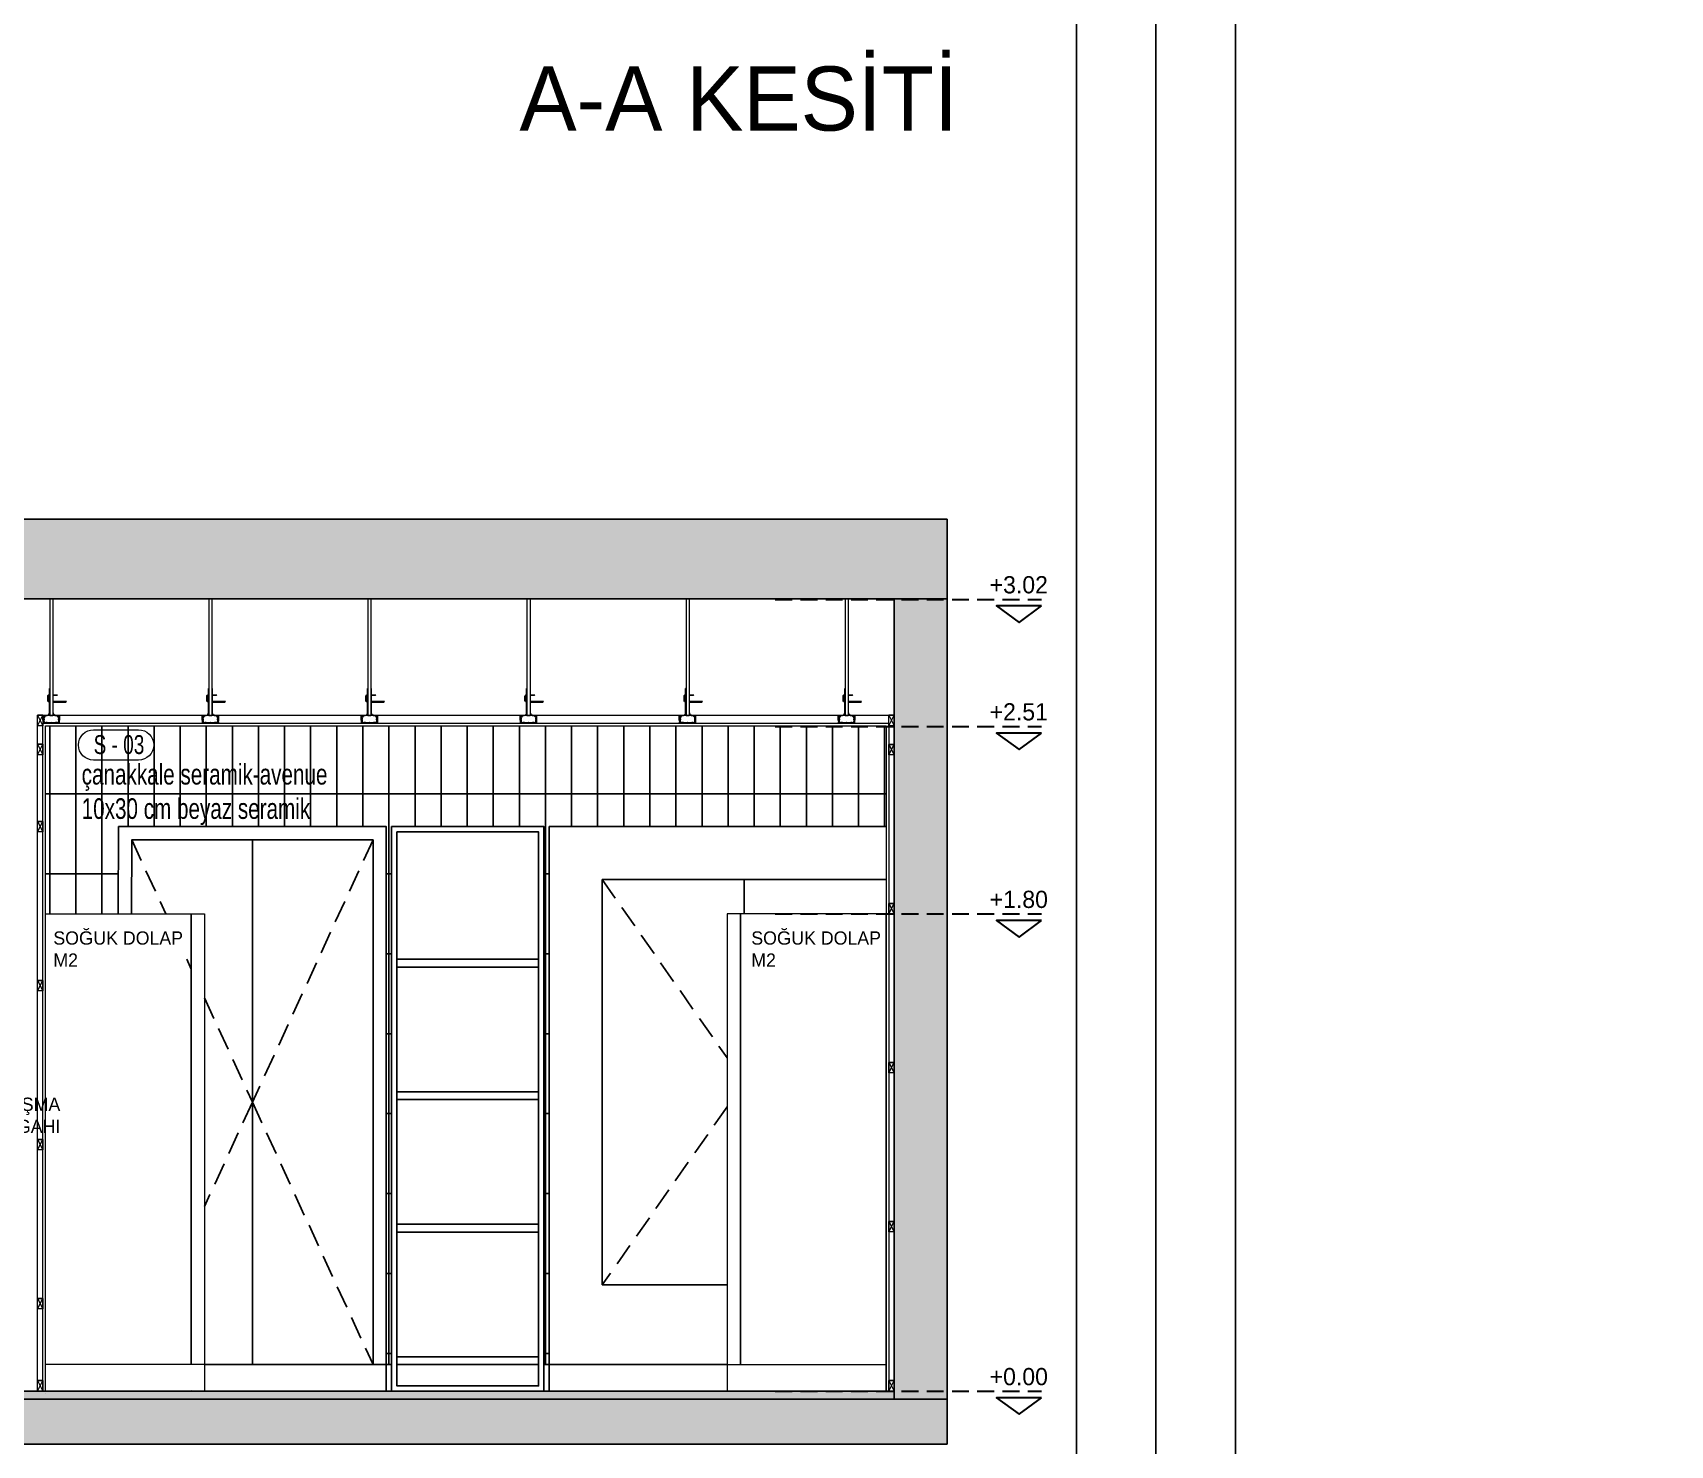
# Model space of a CAD drawing. Header units: millimetres. Extents: x 106699 to 122058, y 158555 to 162844.
# Drawn here: x 108742 to 109360, y 160185 to 160718 of the extents above; entities that cross this region are included whole.
import ezdxf
from ezdxf.enums import TextEntityAlignment as Align

# ---------------------------------------------------------------- set-up
doc = ezdxf.new("R2010")
doc.units = ezdxf.units.MM
doc.linetypes.add('$0$3+1 daire1$0$HIDDEN', pattern=[9.525, 6.35, -3.175])
doc.linetypes.add('11-021_3000-BLOK_K_ZEMIN_KAT_STR$0$DASHED', pattern=[12.77794, 8.518627, -4.259313])
for name, color, linetype, lineweight in [('0-LNS-VLG', 9, 'Continuous', 0), ('2-SPS-ALC', 3, 'Continuous', 0), ('300_Z4_STR_F03$0$AUDIT_D_220920114151-103', 251, 'Continuous', 5), ('ahsap gorunus arka kalın', 43, 'Continuous', 9), ('ahsap kesit on', 40, 'Continuous', 20), ('G-ANNO-SCHD', 231, 'Continuous', 9), ('no3_kutuprofil kesit', 74, 'Continuous', 18), ('no3_yazı tefriş', 152, 'Continuous', 0)]:
    doc.layers.add(name, color=color, linetype=linetype, lineweight=lineweight)
for name, color, linetype in [('2-SPC-STC-AsmaTavan', 3, 'Continuous'), ('300_Z4_STR_F03$0$2-SPS-RCN', 2, 'Continuous'), ('S2000-002 Çizgi', 7, 'Continuous')]:
    doc.layers.add(name, color=color, linetype=linetype)
doc.layers.add('area', color=200, linetype='Continuous', plot=False)
doc.styles.add('finish schedule$0$SIMPLEX', font='simplex.shx', dxfattribs={"width": 0.75, "height": 2.5})
doc.styles.get("Standard").update_dxf_attribs({"font": 'arial.ttf'})
doc.styles.add('TAKSİM', font='GOTHIC.TTF', dxfattribs={"height": 20})

# ---------------------------------------------------------------- blocks, each defined once
blk = doc.blocks.new('Layout1')
at = {"layer": 'area'}
for points in [[(0, 1485), (0, 0), (2100, 0), (2100, 1485)], [(25.54, 1459.46), (25.54, 25.54), (2074.46, 25.54), (2074.46, 1459.46)]]:
    blk.add_lwpolyline(points, close=True, dxfattribs=at)
blk = doc.blocks.new('*U66')
at = {"layer": '2-SPS-ALC'}
h = blk.add_hatch(color=256, dxfattribs=at)
h.dxf.hatch_style = 1
edge = h.paths.add_edge_path()
edge.add_arc((2.7, 2.4), 0.1, 0, 180, ccw=False)
edge.add_line((2.8, 2.4), (2.8, 2.26))
edge.add_arc((2.78, 2.26), 0.025, -60, 0, ccw=False)
edge.add_arc((2.9, 2.04), 0.225, 120, 240)
edge.add_arc((2.78, 1.82), 0.025, 0, 60, ccw=False)
edge.add_line((2.8, 1.82), (2.8, 1.59))
edge.add_arc((2.78, 1.59), 0.025, 300, 360, ccw=False)
edge.add_arc((2.9, 1.37), 0.225, 120, 240)
edge.add_arc((2.78, 1.15), 0.025, 0, 60, ccw=False)
edge.add_line((2.8, 1.15), (2.8, 0.92))
edge.add_arc((2.78, 0.92), 0.025, -60, 0, ccw=False)
edge.add_arc((2.9, 0.7), 0.225, 120, 240)
edge.add_arc((2.78, 0.48), 0.025, 0, 60, ccw=False)
edge.add_line((2.8, 0.48), (2.8, 0.23))
edge.add_arc((2.78, 0.23), 0.025, -90, 0, ccw=False)
edge.add_line((2.78, 0.2), (2.21, 0.2))
edge.add_arc((2.21, 0.23), 0.025, 214.38843, 270, ccw=False)
edge.add_arc((2.01, 0.08), 0.225, 34.38843, 90)
edge.add_line((2.01, 0.31), (1.66, 0.31))
edge.add_arc((1.66, 0.08), 0.225, 90, 145.61157)
edge.add_arc((1.45, 0.23), 0.025, 270, 325.61157, ccw=False)
edge.add_line((1.45, 0.2), (0.22, 0.2))
edge.add_arc((0.22, 0.23), 0.025, 210, 270, ccw=False)
edge.add_arc((0, 0.1), 0.225, 30, 150)
edge.add_arc((-0.22, 0.23), 0.025, 270, 330, ccw=False)
edge.add_line((-0.22, 0.2), (-1.45, 0.2))
edge.add_arc((-1.45, 0.23), 0.025, 214.38843, 270, ccw=False)
edge.add_arc((-1.66, 0.08), 0.225, 34.38843, 90)
edge.add_line((-1.66, 0.31), (-2.01, 0.31))
edge.add_arc((-2.01, 0.08), 0.225, 90, 145.61157)
edge.add_arc((-2.21, 0.23), 0.025, 270, 325.61157, ccw=False)
edge.add_line((-2.21, 0.2), (-2.78, 0.2))
edge.add_arc((-2.78, 0.23), 0.025, 180, 270, ccw=False)
edge.add_line((-2.8, 0.23), (-2.8, 0.48))
edge.add_arc((-2.78, 0.48), 0.025, 120, 180, ccw=False)
edge.add_arc((-2.9, 0.7), 0.225, 300, 420)
edge.add_arc((-2.78, 0.92), 0.025, 180, 240, ccw=False)
edge.add_line((-2.8, 0.92), (-2.8, 1.15))
edge.add_arc((-2.78, 1.15), 0.025, 120, 180, ccw=False)
edge.add_arc((-2.9, 1.37), 0.225, 300, 420)
edge.add_arc((-2.78, 1.59), 0.025, 180, 240, ccw=False)
edge.add_line((-2.8, 1.59), (-2.8, 1.82))
edge.add_arc((-2.78, 1.82), 0.025, 120, 180, ccw=False)
edge.add_arc((-2.9, 2.04), 0.225, 300, 420)
edge.add_arc((-2.78, 2.26), 0.025, 180, 240, ccw=False)
edge.add_line((-2.8, 2.26), (-2.8, 2.4))
edge.add_arc((-2.7, 2.4), 0.1, 0, 180, ccw=False)
edge.add_line((-2.6, 2.4), (-2.4, 2.4))
edge.add_arc((-2.7, 2.4), 0.3, 0, 180)
edge.add_line((-3, 2.4), (-3, 2.26))
edge.add_arc((-2.78, 2.26), 0.225, 180, 240)
edge.add_arc((-2.9, 2.04), 0.025, -60, 60, ccw=False)
edge.add_arc((-2.78, 1.82), 0.225, 120, 180)
edge.add_line((-3, 1.82), (-3, 1.59))
edge.add_arc((-2.78, 1.59), 0.225, 180, 240)
edge.add_arc((-2.9, 1.37), 0.025, -60, 60, ccw=False)
edge.add_arc((-2.78, 1.15), 0.225, 120, 180)
edge.add_line((-3, 1.15), (-3, 0.92))
edge.add_arc((-2.78, 0.92), 0.225, 180, 240)
edge.add_arc((-2.9, 0.7), 0.025, -60, 60, ccw=False)
edge.add_arc((-2.78, 0.48), 0.225, 120, 180)
edge.add_line((-3, 0.48), (-3, 0.23))
edge.add_arc((-2.78, 0.23), 0.225, 180, 270)
edge.add_line((-2.78, 0), (-2.21, 0))
edge.add_arc((-2.21, 0.23), 0.225, 270, 325.61157)
edge.add_arc((-2.01, 0.08), 0.025, 90, 145.61157, ccw=False)
edge.add_line((-2.01, 0.11), (-1.66, 0.11))
edge.add_arc((-1.66, 0.08), 0.025, 34.38843, 90, ccw=False)
edge.add_arc((-1.45, 0.23), 0.225, 214.38843, 270)
edge.add_line((-1.45, 0), (-0.22, 0))
edge.add_arc((-0.22, 0.23), 0.225, 270, 330)
edge.add_arc((0, 0.1), 0.025, 30, 150, ccw=False)
edge.add_arc((0.22, 0.23), 0.225, 210, 270)
edge.add_line((0.22, 0), (1.45, 0))
edge.add_arc((1.45, 0.23), 0.225, 270, 325.61157)
edge.add_arc((1.66, 0.08), 0.025, 90, 145.61157, ccw=False)
edge.add_line((1.66, 0.11), (2.01, 0.11))
edge.add_arc((2.01, 0.08), 0.025, 34.38843, 90, ccw=False)
edge.add_arc((2.21, 0.23), 0.225, 214.38843, 270)
edge.add_line((2.21, 0), (2.78, 0))
edge.add_arc((2.78, 0.23), 0.225, 270, 360)
edge.add_line((3, 0.23), (3, 0.48))
edge.add_arc((2.78, 0.48), 0.225, 360, 420)
edge.add_arc((2.9, 0.7), 0.025, 120, 240, ccw=False)
edge.add_arc((2.78, 0.92), 0.225, 300, 360)
edge.add_line((3, 0.92), (3, 1.15))
edge.add_arc((2.78, 1.15), 0.225, 0, 60)
edge.add_arc((2.9, 1.37), 0.025, 120, 240, ccw=False)
edge.add_arc((2.78, 1.59), 0.225, 300, 360)
edge.add_line((3, 1.59), (3, 1.82))
edge.add_arc((2.78, 1.82), 0.225, 360, 420)
edge.add_arc((2.9, 2.04), 0.025, 120, 240, ccw=False)
edge.add_arc((2.78, 2.26), 0.225, 300, 360)
edge.add_line((3, 2.26), (3, 2.4))
edge.add_arc((2.7, 2.4), 0.3, 360, 540)
edge.add_arc((2.5, 2.4), 0.1, 180, 360)
at = {"layer": '0-LNS-VLG'}
for p, q in [((-0.58, 46.94), (-0.58, 2.73)), ((0.58, 46.94), (0.58, 2.73)), ((-0.73, 13.03), (-0.62, 13.03)), ((-0.62, 13.03), (-0.58, 13.03)), ((0.58, 13.03), (0.63, 13.03)), ((0.63, 13.03), (0.73, 13.03)), ((-1.5, 2.86), (-1.5, 2.96)), ((-0.73, 3.97), (-0.62, 3.97)), ((-0.58, 2.73), (0.58, 2.73)), ((0.73, 3.97), (0.63, 3.97)), ((1.5, 2.86), (1.5, 2.96))]:
    blk.add_line(p, q, dxfattribs=at)
for points in [[(-3.05, 2.73), (-3.05, 1.15), (-3.15, 1.15), (-3.15, 2.73), (-3.15, 2.75, -0.414214), (-2.95, 2.95), (-1.59, 2.95, 0.102435), (-1.43, 2.98, 0.277557), (-0.73, 3.97), (-0.73, 13.03)], [(-0.62, 13.03), (-0.62, 3.97, -0.279244), (-1.39, 2.89, -0.102435), (-1.59, 2.85), (-2.95, 2.85, 0.414214), (-3.05, 2.75), (-3.05, 2.73)], [(0.63, 13.03), (0.63, 3.97, 0.279244), (1.39, 2.89, 0.102435), (1.59, 2.85), (2.95, 2.85, -0.414214), (3.05, 2.75), (3.05, 2.73), (3.05, 1.15), (3.15, 1.15), (3.15, 2.73), (3.15, 2.75, 0.414214), (2.95, 2.95), (1.59, 2.95, -0.102435), (1.43, 2.98, -0.277557), (0.73, 3.97), (0.73, 13.03)], [(0.73, 7.95), (0.83, 7.95, 0.414214), (1.33, 8.45), (1.33, 10.2, 0.414214), (0.83, 10.7), (0.73, 10.7)], [(0.73, 8.2), (0.83, 8.2, 0.414214), (1.08, 8.45), (1.08, 10.2, 0.414214), (0.83, 10.45), (0.73, 10.45)]]:
    blk.add_lwpolyline(points, format="xyb", dxfattribs=at)
for points in [[(-0.73, 7.95), (-5.43, 7.95), (-5.67, 8.2), (-0.73, 8.2)], [(-0.73, 10.7), (-2.37, 10.7), (-2.13, 10.45), (-0.73, 10.45)]]:
    blk.add_lwpolyline(points, dxfattribs=at)
at = {"layer": '2-SPS-ALC'}
blk.add_lwpolyline([(2.6, 2.4, -1), (2.8, 2.4), (2.8, 2.26, -0.267949), (2.79, 2.23, 0.57735), (2.79, 1.85, -0.267949), (2.8, 1.82), (2.8, 1.59, -0.267949), (2.79, 1.56, 0.57735), (2.79, 1.18, -0.267949), (2.8, 1.15), (2.8, 0.92, -0.267949), (2.79, 0.89, 0.57735), (2.79, 0.51, -0.267949), (2.8, 0.48), (2.8, 0.23, -0.414214), (2.78, 0.2), (2.21, 0.2, -0.247529), (2.19, 0.21, 0.247529), (2.01, 0.31), (1.66, 0.31, 0.247529), (1.47, 0.21, -0.247529), (1.45, 0.2), (0.22, 0.2, -0.267949), (0.19, 0.21, 0.57735), (-0.19, 0.21, -0.267949), (-0.22, 0.2), (-1.45, 0.2, -0.247529), (-1.47, 0.21, 0.247529), (-1.66, 0.31), (-2.01, 0.31, 0.247529), (-2.19, 0.21, -0.247529), (-2.21, 0.2), (-2.78, 0.2, -0.414214), (-2.8, 0.23), (-2.8, 0.48, -0.267949), (-2.79, 0.51, 0.57735), (-2.79, 0.89, -0.267949), (-2.8, 0.92), (-2.8, 1.15, -0.267949), (-2.79, 1.18, 0.57735), (-2.79, 1.56, -0.267949), (-2.8, 1.59), (-2.8, 1.82, -0.267949), (-2.79, 1.85, 0.57735), (-2.79, 2.23, -0.267949), (-2.8, 2.26), (-2.8, 2.4, -1), (-2.6, 2.4), (-2.4, 2.4, 1), (-3, 2.4), (-3, 2.26, 0.267949), (-2.89, 2.06, -0.57735), (-2.89, 2.02, 0.267949), (-3, 1.82), (-3, 1.59, 0.267949), (-2.89, 1.39, -0.57735), (-2.89, 1.35, 0.267949), (-3, 1.15), (-3, 0.92, 0.267949), (-2.89, 0.72, -0.57735), (-2.89, 0.68, 0.267949), (-3, 0.48), (-3, 0.23, 0.414214), (-2.78, 0), (-2.21, 0, 0.247529), (-2.03, 0.1, -0.247529), (-2.01, 0.11), (-1.66, 0.11, -0.247529), (-1.64, 0.1, 0.247529), (-1.45, 0), (-0.22, 0, 0.267949), (-0.02, 0.11, -0.57735), (0.02, 0.11, 0.267949), (0.22, 0), (1.45, 0, 0.247529), (1.64, 0.1, -0.247529), (1.66, 0.11), (2.01, 0.11, -0.247529), (2.03, 0.1, 0.247529), (2.21, 0), (2.78, 0, 0.414214), (3, 0.23), (3, 0.48, 0.267949), (2.89, 0.68, -0.57735), (2.89, 0.72, 0.267949), (3, 0.92), (3, 1.15, 0.267949), (2.89, 1.35, -0.57735), (2.89, 1.39, 0.267949), (3, 1.59), (3, 1.82, 0.267949), (2.89, 2.02, -0.57735), (2.89, 2.06, 0.267949), (3, 2.26), (3, 2.4, 1), (2.4, 2.4, 1)], format="xyb", close=True, dxfattribs=at)
blk = doc.blocks.new('A$Caf647506')
at = {"layer": 'no3_yazı tefriş', "lineweight": 9, "elevation": 0.21}
blk.add_lwpolyline([(5.74, 25.08, -1), (5.74, 36.56), (22.64, 36.56, -1), (22.64, 25.08)], format="xyb", close=True, dxfattribs=at)
at = {"layer": 'no3_yazı tefriş', "lineweight": 9, "insert": (5.73, 34.53, 0.43), "char_height": 7.1462, "width": 90.8995, "attachment_point": 1, "style": 'finish schedule$0$SIMPLEX'}
blk.add_mtext('{\\fManrope Light|b0|i0|c162|p2;S - 03}', dxfattribs=at)
at = {"layer": 'no3_yazı tefriş', "lineweight": 9, "insert": (1.22, 23.64), "char_height": 7.77119, "attachment_point": 1, "style": 'finish schedule$0$SIMPLEX'}
blk.add_mtext_dynamic_manual_height_columns('{\\fManrope Light|b0|i0|c0|p2;çanakkale seramik-avenue\\P10x30 cm \\fManrope Light|b0|i0|c162|p2;beyaz\\fManrope Light|b0|i0|c0|p2; \\fManrope Light|b0|i0|c162|p2;seramik}', width=639.9597, gutter_width=250, heights=[0], dxfattribs=at)

msp = doc.modelspace()

# ---------------------------------------------------------------- hatches: boundary and pattern name
at = {"layer": '300_Z4_STR_F03$0$AUDIT_D_220920114151-103', "true_color": 0x303030}
h = msp.add_hatch(color=250, dxfattribs=at)
h.dxf.hatch_style = 1
h.paths.add_polyline_path([(109087.39, 160504.32), (108291.38, 160504.32), (108290.9, 160504.32), (107804.53, 160504.32), (107804.53, 160534.32), (109087.39, 160534.32)])
h.paths.add_polyline_path([(107786.01, 160185.32), (109041.38, 160185.32), (109041.38, 160185.32), (109087.39, 160185.32), (109087.39, 160202.32), (107786.01, 160202.32)])
h.paths.add_polyline_path([(107786.01, 160199.32), (107428.02, 160199.32), (107428.02, 160185.32), (107786.01, 160185.32)])
h = msp.add_hatch(color=250, dxfattribs=at)
h.dxf.hatch_style = 1
h.paths.add_polyline_path([(109067.39, 160504.32), (109067.39, 160202.32), (109087.39, 160202.32), (109087.39, 160504.32)])
at = {"layer": 'S2000-002 Çizgi', "true_color": 0x7a7a7a}
h = msp.add_hatch(dxfattribs=at)
h.set_pattern_fill('LINE', color=8, scale=3.1, angle=90)
h.set_pattern_definition([(90, (-14390.673, 459.902), (-9.8425, 6e-16), [])])
h.paths.add_polyline_path([(109064.39, 160456.37), (108996.39, 160456.37), (108747.22, 160456.37), (108747.21, 160385.38), (108774.7, 160385.38), (108774.82, 160418.32), (108875.82, 160418.32), (108875.82, 160215.37), (108877.82, 160215.37), (108877.82, 160418.32), (108935.29, 160418.32), (108935.29, 160215.37), (108937.29, 160215.37), (108937.29, 160418.32), (109064.39, 160418.32)])
h = msp.add_hatch(dxfattribs=at)
h.set_pattern_fill('LINE', color=8, scale=9.5)
h.set_pattern_definition([(0, (-14390.673, 659.902), (0, 30.1625), [])])
h.paths.add_polyline_path([(109064.39, 160456.37), (108996.39, 160456.37), (108747.22, 160456.37), (108747.21, 160385.38), (108774.7, 160385.38), (108774.82, 160418.32), (108875.82, 160418.32), (108875.82, 160215.37), (108877.82, 160215.37), (108877.82, 160418.32), (108935.29, 160418.32), (108935.29, 160215.37), (108937.29, 160215.37), (108937.29, 160418.32), (109064.39, 160418.32)])
h = msp.add_hatch(color=8, dxfattribs=at)
h.dxf.hatch_style = 1
h.paths.add_polyline_path([(107428.02, 160202.32), (107428.02, 160199.32), (107786.01, 160199.32), (107786.01, 160202.32)])
h.paths.add_polyline_path([(107817.01, 160202.32), (109067.39, 160202.32), (109067.39, 160205.32), (107817.01, 160205.32)])

# ---------------------------------------------------------------- linework, layer by layer
at = {"layer": '300_Z4_STR_F03$0$2-SPS-RCN'}
for points in [[(109087.39, 160504.32), (108291.38, 160504.32), (108290.9, 160504.32), (107804.53, 160504.32), (107804.53, 160534.32), (109087.39, 160534.32)], [(109067.39, 160504.32), (109067.39, 160202.32), (109087.39, 160202.32), (109087.39, 160504.32)], [(107817.01, 160202.32), (109067.39, 160202.32), (109067.39, 160205.32), (107817.01, 160205.32)]]:
    msp.add_lwpolyline(points, close=True, dxfattribs=at)
msp.add_lwpolyline([(107786.01, 160185.32), (109041.38, 160185.32), (109041.38, 160185.32), (109087.39, 160185.32), (109087.39, 160185.32), (109087.39, 160185.32), (109087.39, 160202.32), (107786.01, 160202.32), (107786.01, 160185.32)], dxfattribs=at)
at = {"layer": 'ahsap gorunus arka kalın'}
for p, q in [((108807.2, 160215.37), (108747.2, 160215.38, 1.27)), ((109004.39, 160215.37, -0.02), (109064.39, 160215.38, 1.24))]:
    msp.add_line(p, q, dxfattribs=at)
for points in [[(108747.2, 160205.38), (108747.2, 160385.38), (108802.2, 160385.38), (108802.2, 160215.38)], [(108802.2, 160215.38), (108802.2, 160385.38), (108807.2, 160385.38), (108807.2, 160205.3), (108802.2, 160205.38)], [(108802.2, 160205.38), (108802.2, 160205.3), (108747.2, 160205.38)]]:
    msp.add_lwpolyline(points, dxfattribs=at)
at = {"layer": 'ahsap gorunus arka kalın', "elevation": -0.02}
for points in [[(109009.39, 160215.37), (109009.39, 160385.37), (109004.39, 160385.37), (109004.39, 160205.29), (109009.39, 160205.37)], [(109064.39, 160205.37), (109064.39, 160385.37), (109009.39, 160385.37), (109009.39, 160215.37)], [(109009.39, 160205.37), (109009.39, 160205.29), (109064.39, 160205.37)]]:
    msp.add_lwpolyline(points, dxfattribs=at)
at = {"layer": 'ahsap kesit on'}
for points, elevation in [([(108744.19, 160205.32), (108744.22, 160460.37), (108996.32, 160460.37), (109067.39, 160460.37)], 0.03), ([(109064.39, 160456.37), (109064.39, 160205.37)], -0.02), ([(109065.39, 160457.37), (109065.39, 160205.37)], -0.02)]:
    msp.add_lwpolyline(points, dxfattribs=dict(at, elevation=elevation))
for points in [[(108746.19, 160205.32), (108746.22, 160457.37), (108996.39, 160457.37), (109065.39, 160457.37)], [(108747.19, 160205.32), (108747.22, 160456.37), (108996.39, 160456.37), (109064.39, 160456.37)]]:
    msp.add_lwpolyline(points, dxfattribs=at)
at = {"layer": 'G-ANNO-SCHD', "color": 22, "linetype": '$0$3+1 daire1$0$HIDDEN', "lineweight": 30, "true_color": 0xbd342c}
for p, q in [((109022.54, 160504.09, -12.3), (109123.01, 160504.09, -12.3)), ((109022.54, 160456.15, -12.3), (109123.01, 160456.15, -12.3)), ((109022.54, 160385.37, -0.02), (109123.01, 160385.37, -0.02)), ((109022.54, 160205.3, -6.15), (109123.01, 160205.3, -6.15))]:
    msp.add_line(p, q, dxfattribs=at)
at = {"layer": 'G-ANNO-SCHD', "color": 22, "lineweight": 30, "true_color": 0xbd342c}
for points, elevation in [([(109123.01, 160501.6), (109106.05, 160501.6), (109114.53, 160495.38), (109123.01, 160501.6)], -12.3), ([(109123.01, 160453.66), (109106.05, 160453.66), (109114.53, 160447.44), (109123.01, 160453.66)], -12.3), ([(109123.01, 160382.88), (109106.05, 160382.88), (109114.53, 160376.67), (109123.01, 160382.88)], -0.02), ([(109123.01, 160202.81), (109106.05, 160202.81), (109114.53, 160196.59), (109123.01, 160202.81)], -6.15)]:
    msp.add_lwpolyline(points, dxfattribs=dict(at, elevation=elevation))
at = {"layer": 'no3_kutuprofil kesit'}
for points, elevation in [([(108744.2, 160456.37), (108744.2, 160460.37), (108746.2, 160460.37), (108746.2, 160456.37), (108744.2, 160456.37), (108746.2, 160460.37), (108744.2, 160460.37), (108746.2, 160456.37)], 0.03), ([(109065.42, 160456.37), (109065.42, 160460.37), (109067.42, 160460.37), (109067.42, 160456.37), (109065.42, 160456.37), (109067.42, 160460.37), (109065.42, 160460.37), (109067.42, 160456.37)], 0), ([(108744.2, 160445.4), (108744.2, 160449.4), (108746.2, 160449.4), (108746.2, 160445.4), (108744.2, 160445.4), (108746.2, 160449.4), (108744.2, 160449.4), (108746.2, 160445.4)], 6.15), ([(109065.39, 160445.37), (109065.39, 160449.37), (109067.39, 160449.37), (109067.39, 160445.37), (109065.39, 160445.37), (109067.39, 160449.37), (109065.39, 160449.37), (109067.39, 160445.37)], 6.13), ([(109065.39, 160385.37), (109065.39, 160389.37), (109067.39, 160389.37), (109067.39, 160385.37), (109065.39, 160385.37), (109067.39, 160389.37), (109065.39, 160389.37), (109067.39, 160385.37)], 6.13), ([(109065.39, 160325.37), (109065.39, 160329.37), (109067.39, 160329.37), (109067.39, 160325.37), (109065.39, 160325.37), (109067.39, 160329.37), (109065.39, 160329.37), (109067.39, 160325.37)], 6.13), ([(109065.39, 160265.37), (109065.39, 160269.37), (109067.39, 160269.37), (109067.39, 160265.37), (109065.39, 160265.37), (109067.39, 160269.37), (109065.39, 160269.37), (109067.39, 160265.37)], 6.13), ([(108744.2, 160205.32), (108744.2, 160209.32), (108746.2, 160209.32), (108746.2, 160205.32), (108744.2, 160205.32), (108746.2, 160209.32), (108744.2, 160209.32), (108746.2, 160205.32)], 0), ([(109065.39, 160205.37), (109065.39, 160209.37), (109067.39, 160209.37), (109067.39, 160205.37), (109065.39, 160205.37), (109067.39, 160209.37), (109065.39, 160209.37), (109067.39, 160205.37)], 6.13)]:
    msp.add_lwpolyline(points, dxfattribs=dict(at, elevation=elevation))
for points in [[(108744.2, 160416.32), (108744.2, 160420.32), (108746.2, 160420.32), (108746.2, 160416.32), (108744.2, 160416.32), (108746.2, 160420.32), (108744.2, 160420.32), (108746.2, 160416.32)], [(108744.2, 160356.32), (108744.2, 160360.32), (108746.2, 160360.32), (108746.2, 160356.32), (108744.2, 160356.32), (108746.2, 160360.32), (108744.2, 160360.32), (108746.2, 160356.32)], [(108744.2, 160296.32), (108744.2, 160300.32), (108746.2, 160300.32), (108746.2, 160296.32), (108744.2, 160296.32), (108746.2, 160300.32), (108744.2, 160300.32), (108746.2, 160296.32)], [(108744.2, 160236.32), (108744.2, 160240.32), (108746.2, 160240.32), (108746.2, 160236.32), (108744.2, 160236.32), (108746.2, 160240.32), (108744.2, 160240.32), (108746.2, 160236.32)]]:
    msp.add_lwpolyline(points, dxfattribs=at)
at = {"layer": 'S2000-002 Çizgi', "color": 8, "true_color": 0x7a7a7a}
for p, q in [((108877.82, 160418.32), (108935.29, 160418.32)), ((108825.31, 160413.32), (108825.31, 160215.37, 0)), ((109010.84, 160398.32, -0.02), (109010.84, 160385.37, -0.02)), ((108879.82, 160368.32), (108933.29, 160368.32)), ((108879.82, 160365.32), (108933.29, 160365.32)), ((108879.82, 160318.32), (108933.29, 160318.32)), ((108879.82, 160315.32), (108933.29, 160315.32)), ((108879.82, 160268.32), (108933.29, 160268.32)), ((108879.82, 160265.32), (108933.29, 160265.32)), ((109004.39, 160245.37, -0.02), (108957.29, 160245.37, -0.02)), ((108877.82, 160215.37, -0.01), (108807.2, 160215.37)), ((108879.82, 160218.32), (108933.29, 160218.32)), ((108879.82, 160215.32), (108933.29, 160215.32)), ((109004.39, 160215.37, -0.02), (108935.29, 160215.37, -0.01))]:
    msp.add_line(p, q, dxfattribs=at)
at = {"layer": 'S2000-002 Çizgi'}
for p, q in [((108747.22, 160415.32), (108747.22, 160415.32)), ((108747.22, 160355.32), (108747.22, 160355.32)), ((108747.22, 160295.32), (108747.22, 160295.32)), ((108747.22, 160235.32), (108747.22, 160235.32)), ((108747.22, 160204.32), (108747.22, 160204.32))]:
    msp.add_line(p, q, dxfattribs=at)
at = {"layer": 'S2000-002 Çizgi', "color": 8, "true_color": 0x7a7a7a}
for points in [[(108774.7, 160385.38), (108774.82, 160418.32), (108875.82, 160418.32), (108875.82, 160205.32)], [(108779.7, 160385.36), (108779.8, 160413.32), (108870.82, 160413.32), (108870.82, 160215.37)]]:
    msp.add_lwpolyline(points, dxfattribs=at)
for points in [[(108877.82, 160418.32), (108935.29, 160418.32), (108935.29, 160205.32), (108877.82, 160205.32)], [(108879.82, 160416.32), (108933.29, 160416.32), (108933.29, 160207.32), (108879.82, 160207.32)]]:
    msp.add_lwpolyline(points, close=True, dxfattribs=at)
at = {"layer": 'S2000-002 Çizgi', "color": 8, "true_color": 0x7a7a7a, "elevation": -0.02}
for points in [[(109064.39, 160418.32), (108937.29, 160418.32), (108937.29, 160205.32)], [(109064.39, 160398.32), (108957.29, 160398.32), (108957.29, 160245.37)]]:
    msp.add_lwpolyline(points, dxfattribs=at)
at = {"layer": 'S2000-002 Çizgi', "color": 8, "linetype": '11-021_3000-BLOK_K_ZEMIN_KAT_STR$0$DASHED', "true_color": 0x7a7a7a}
for points in [[(108779.8, 160413.32), (108792.65, 160385.38)], [(108870.82, 160413.32), (108825.31, 160314.35), (108870.82, 160215.37)], [(108800.51, 160368.29), (108802.2, 160364.6)], [(108807.2, 160353.73), (108825.31, 160314.35), (108807.2, 160274.96)], [(108779.8, 160215.38), (108779.8, 160215.37)]]:
    msp.add_lwpolyline(points, dxfattribs=at)
at = {"layer": 'S2000-002 Çizgi', "color": 8, "linetype": '11-021_3000-BLOK_K_ZEMIN_KAT_STR$0$DASHED', "true_color": 0x7a7a7a, "elevation": -0.02}
for points in [[(108957.29, 160398.32), (109004.39, 160331.06)], [(109004.39, 160312.63), (108957.29, 160245.37)]]:
    msp.add_lwpolyline(points, dxfattribs=at)

# ---------------------------------------------------------------- block references
at = {"xscale": 1.174797441050893, "yscale": 1.174797441050893, "zscale": 1.174797441050893}
for p in [(106699.08, 159501.7), (109166.15, 159501.7)]:
    msp.add_blockref('Layout1', p, dxfattribs=at)
at = {"layer": '2-SPC-STC-AsmaTavan', "xscale": -1}
for p in [(108749.44, 160457.38, 0.03), (108809.46, 160457.38, 0.03), (108869.46, 160457.38, 0.03), (108929.46, 160457.38, 0.03), (108989.46, 160457.38, 0.03), (109049.46, 160457.38, 0.03)]:
    msp.add_blockref('*U66', p, dxfattribs=at)
at = {"layer": 'S2000-002 Çizgi'}
msp.add_blockref('A$Caf647506', (108759.68, 160418.34), dxfattribs=at)

# ---------------------------------------------------------------- texts
at = {"layer": '300_Z4_STR_F03$0$AUDIT_D_220920114151-103', "color": 214, "lineweight": 30, "ltscale": 10, "true_color": 0xae1ea2, "style": 'TAKSİM'}
msp.add_text('A-A KESİTİ', height=24.192, dxfattribs=at).set_placement((109008.74, 160680.98, -0.04), align=Align.CENTER)
at = {"layer": 'G-ANNO-SCHD', "color": 22, "linetype": '$0$3+1 daire1$0$HIDDEN', "lineweight": 30, "char_height": 6.5, "width": 137.26, "attachment_point": 3}
for s, insert in [('{\\fManrope Light|b0|i0|c162|p2;+3.02}', (109125.4, 160512.85, -29.77)), ('{\\fManrope Light|b0|i0|c162|p2;+2.51}', (109125.4, 160464.91, -29.77)), ('{\\fManrope Light|b0|i0|c162|p2;+1.80}', (109125.4, 160394.14, -17.48)), ('{\\fManrope Light|b0|i0|c162|p2;+0.00}', (109125.4, 160214.06, -23.61))]:
    msp.add_mtext(s, dxfattribs=dict(at, insert=insert))
at = {"layer": 'no3_yazı tefriş', "color": 3, "char_height": 5}
for s, insert, width, attachment_point in [('{\\fManrope Light|b0|i0|c162|p2;SO}Ğ{\\fManrope Light|b0|i0|c162|p2;UK DOLAP^JM2}', (108750.21, 160378.8, 0.13), 105.5846, 1), ('{\\fManrope Light|b0|i0|c162|p2;SO}Ğ{\\fManrope Light|b0|i0|c162|p2;UK DOLAP^JM2}', (109013.5, 160378.8, 0.13), 105.5846, 1), ('{\\fManrope Light|b0|i0|c162|p2;ÇALI}Ş{\\fManrope Light|b0|i0|c162|p2;MA ^JTEZGAHI}', (108752.83, 160316.07, 0), 50.1078, 3)]:
    msp.add_mtext(s, dxfattribs=dict(at, insert=insert, width=width, attachment_point=attachment_point))

doc.saveas('drawing.dxf')
